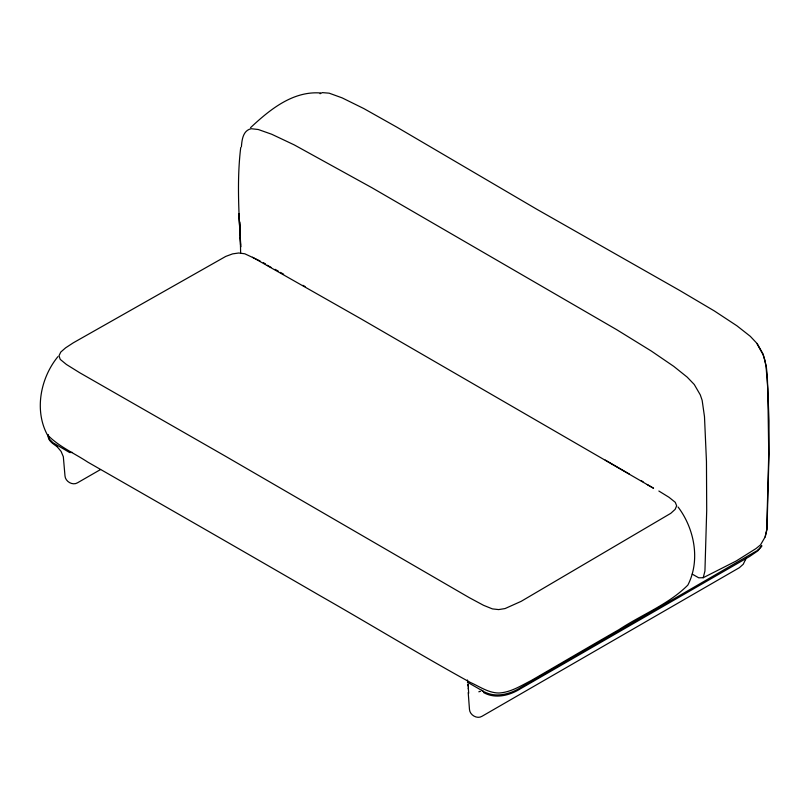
<?xml version="1.0" encoding="UTF-8"?>
<svg xmlns="http://www.w3.org/2000/svg" width="810" height="810" viewBox="0 0 810 810"><rect width="100%" height="100%" fill="white"/><g stroke="black" fill="none" stroke-linecap="round" stroke-linejoin="round"><path stroke-width="1.21" d="M72.495 452.425L69.64 452.537L52.893 442.685L49.025 438.706L48.124 434.767M241.41 146.792C241.906 139.836 242.98 130.42 251.252 128.709L258.309 129.519L271.725 134.257L294.273 144.909L372.023 187.788L616.795 329.741L651.23 350.993L673.768 366.373L687.184 377.126L694.251 384.477L700.275 394.845L702.149 400.322L704.487 416.664L706.462 461.508L706.705 510.452L704.933 571.04L703.212 577.722L698.746 577.813L692.236 574.118M467.431 679.985L467.866 682.425M240.732 147.521C237.3 175.486 238.464 203.826 239.861 231.893L239.051 213.577L240.509 244.802M745.899 557.655L745.585 559.254M703.212 577.722L736.239 560.976L756.034 548.542L760.539 544.877L765.156 536.929L766.726 529.629L768.751 454.116L767.789 388.861L766.058 366.626L764.772 359.792L762.959 354.436L757.077 343.906M468.21 692.52L469.476 709.459C469.8 715.017 477.09 719.371 481.96 716.313L739.378 567.688L743.236 564.256L745.514 559.538M745.473 559.7L745.625 559.082M761.906 545.981L757.775 550.901L749.696 556.419L520.334 688.834C509.581 695.577 495.183 699.222 483.529 692.51M467.694 681.392L467.492 682.658M761.218 546.396L761.633 545.768M57.905 356.653C40.652 377.733 34.152 409.9 47.203 434.565C58.522 446.502 74.155 453.104 87.693 462.065C165.25 506.463 242.767 550.921 320.082 595.735C370.332 624.358 419.691 654.551 470.347 682.445C479.581 686.536 488.521 693.006 498.99 693.006C510.776 692.368 521.033 685.685 531.279 680.501C560.55 663.552 589.71 646.39 619.073 629.593C641.712 614.598 668.533 604.483 687.852 585.093C700.579 560.358 694.443 528.596 678.041 506.979M760.742 547.034L759.577 548.34M758.95 548.957L757.431 550.284M250.553 127.666C269.578 109.836 292.754 90.862 320.456 92.978M756.591 550.942L520.698 687.599C510.006 694.251 495.902 697.997 484.157 691.77M100.561 469.527L77.507 482.8C72.617 485.838 65.316 481.505 64.992 475.936L63.332 456.718L61.064 451.362L57.186 446.776M478.811 691.801L479.884 691.446M320.061 93.737L322.309 92.613L329.174 93.18L342.124 97.868L363.822 108.57L396.92 127.2L536.615 209.152L679.782 290.507L714.339 310.939L736.908 325.792L750.293 336.312L757.299 343.754L763.202 354.314L766.321 366.535L767.272 375.891L769.014 420.866L769.014 454.035L766.979 529.568L765.156 536.929M479.672 691.446L480.097 691.436M252.467 257.236L360.713 318.684L653.548 488.248L647.301 484.613M260.061 260.942L244.812 253.793L238.758 252.993L232.632 253.874L225.767 256.406L73.335 342.792L65.559 347.875L60.78 352.056L59.008 355.752L60.213 359.367L66.43 364.48L79.663 372.711L225.241 456.101L469.334 597.689L483.57 605.323L492.419 608.897L498.656 609.586L505.075 608.563L521.154 601.344L670.781 513.327L675.145 509.358L676.654 505.815L675.287 502.321L669.019 497.3L658.854 491.022M263.331 262.713L265.508 263.888M267.259 265.234L271.188 267.482M275.127 269.335L278.326 271.168M280.452 272.393L283.642 274.225M468.241 682.678L483.216 691.284M302.93 285.322L305.087 286.558M640.994 480.543L643.11 481.768M605.242 460.06L629.421 474.093M57.034 446.644C53.217 443.789 47.911 440.913 48.063 435.426M468.696 693.259L468.008 684.004L468.15 686.029M468.301 687.984L468.382 689.067M239.699 229.645L240.914 246.736M240.165 233.979L239.851 221.991M240.266 237.593L240.651 253.388M48.063 435.061L48.073 436.023M482.831 691.011L481.646 690.363L482.831 691.011"/></g></svg>
